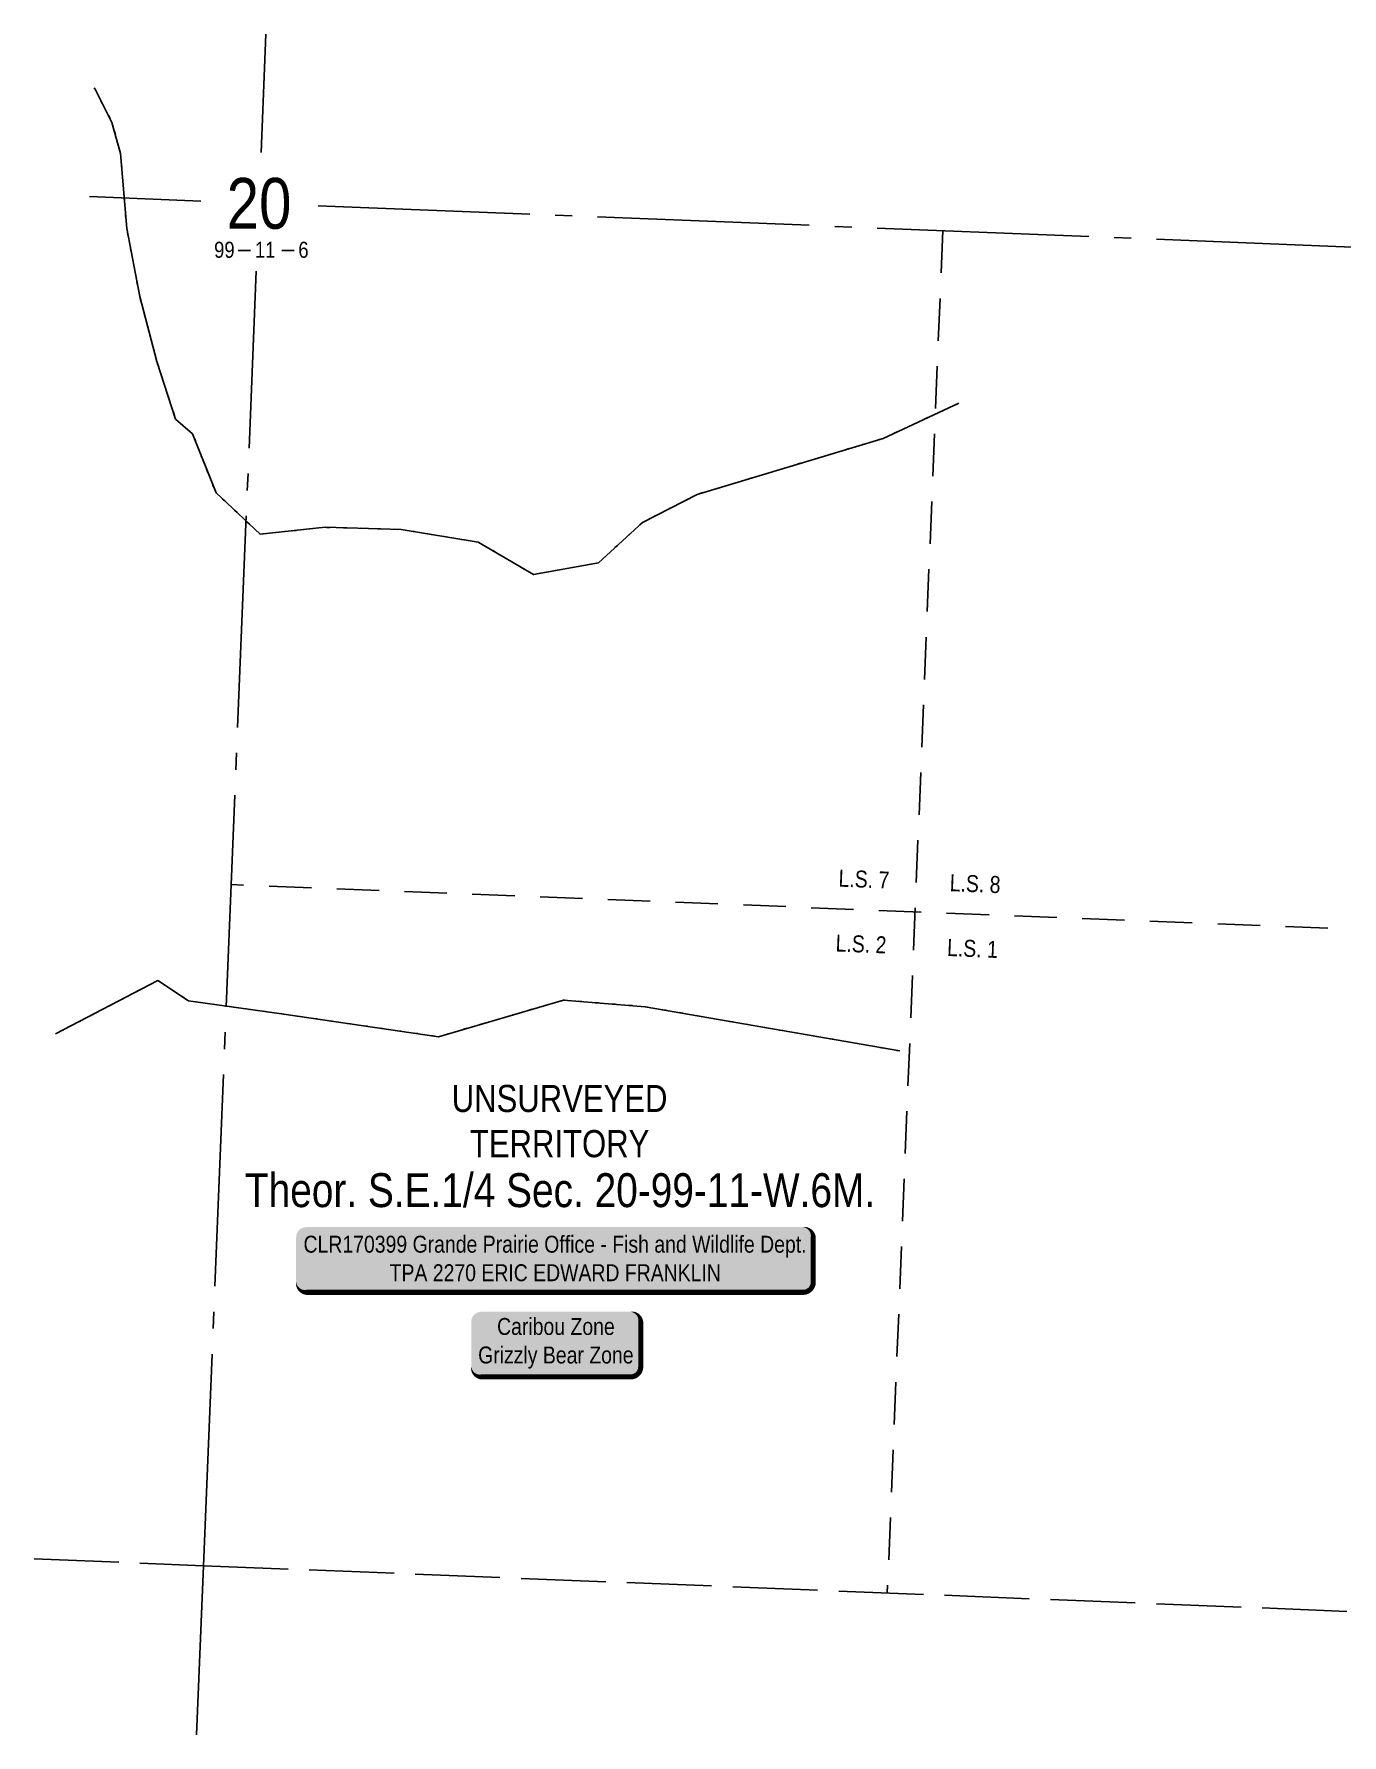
# Model space of a CAD drawing. Extents: x 334444 to 339182, y 6387110 to 6390597.
# Drawn here: x 334689 to 335460, y 6387317 to 6388321 of the extents above; entities that cross this region are included whole.
import ezdxf
from ezdxf.enums import TextEntityAlignment as Align

# ---------------------------------------------------------------- set-up
doc = ezdxf.new("R2010")
doc.units = 0
doc.header["$LTSCALE"] = 5
for name, pattern in [('foc-LSD', [8, 5, -3]), ('foc-QUARTERLINE', [33, 25, -3, 2, -3]), ('foc-UNSURVEYED', [12.5, 10, -2.5]), ('foc-WHEELTRACKS', [2, 0.4, -1.6])]:
    doc.linetypes.add(name, pattern=pattern)
for name, color, linetype in [('10', 1, 'Continuous'), ('9', 3, 'Continuous'), ('AS-WILDLIFE-BLOCK', 131, 'Continuous'), ('C-SYMBOL', 7, 'Continuous'), ('L-QSEC', 8, 'foc-QUARTERLINE'), ('L-SECLBL', 7, 'Continuous'), ('L-SECTION-LSD', 7, 'foc-LSD'), ('L-UNS-T', 3, 'Continuous'), ('L-USEC', 7, 'foc-UNSURVEYED'), ('T-WATER-P3', 160, 'foc-WHEELTRACKS')]:
    doc.layers.add(name, color=color, linetype=linetype)
doc.styles.add('100L', font='ARIALN.TTF', dxfattribs={"height": 11})
doc.styles.add('175L', font='ARIALN.TTF', dxfattribs={"height": 20})
doc.styles.add('80', font='ARIALN.TTF', dxfattribs={"height": 10})
doc.styles.add('80L', font='ARIALN.TTF', dxfattribs={"height": 10})
doc.styles.add('foc-LtypeFont', font='ARIALN.TTF', dxfattribs={"height": 7.35})
doc.styles.add('SIMPLEX', font='ARIALN.TTF')
doc.linetypes.add('foc-TOPO-flowdirection-NOLINE', pattern='A,0,[">",foc-LtypeFont,S=0.3,R=0,X=0,Y=-0.945],-20,[">",foc-LtypeFont,S=0.3,R=0,X=0,Y=-0.945],0', length=20)

# ---------------------------------------------------------------- blocks, each defined once
blk = doc.blocks.new('*U602')
h = blk.add_hatch(color=255)
edge = h.paths.add_edge_path()
edge.add_line((-146.5, -20), (146.5, -20))
edge.add_arc((146.5, -14), 6, 270, 360)
edge.add_line((152.5, -14), (152.5, 12.5))
edge.add_arc((146.5, 12.5), 6, 0, 90)
edge.add_line((146.5, 18.5), (-146.5, 18.5))
edge.add_arc((-146.5, 12.5), 6, 90, 180)
edge.add_line((-152.5, 12.5), (-152.5, -14))
edge.add_arc((-146.5, -14), 6, 180, 270)
at = {"color": 44, "flags": 128}
blk.add_lwpolyline([(-146.5, -20, 3, 3, 0), (146.5, -20, 3, 3, 0.414214), (152.5, -14, 3, 3, 0), (152.5, 12.5, 3, 0, 0.414214), (146.5, 18.5, 0, 0, 0), (-146.5, 18.5, 0, 0, 0.414214), (-152.5, 12.5, 0, 0, 0), (-152.5, -14, 0, 3, 0.414214)], format="xyseb", close=True, dxfattribs=at)
at = {"color": 44, "style": '80'}
blk.add_attdef('ENTER_TEXT_001', (-36, -5), '', height=10, dxfattribs=at)
blk = doc.blocks.new('L-SECLBL')
at = {"layer": '9', "color": 7}
for p, q in [((-5.1, -27.8), (-12.3, -27.8)), ((20.7, -27.8), (13.5, -27.8))]:
    blk.add_line(p, q, dxfattribs=at)
at = {"layer": '10', "color": 2, "style": 'SIMPLEX'}
blk.add_attdef('SEC', text='', height=30, dxfattribs=at).set_placement((0, 0), align=Align.MIDDLE)
at = {"layer": '10', "color": 5, "style": '80L'}
blk.add_attdef('TWP', text='', height=9.5, dxfattribs=at).set_placement((-14.4, -27.4), align=Align.MIDDLE_RIGHT)
blk.add_attdef('RGE', text='', height=9.5, dxfattribs=at).set_placement((3.6, -27.4), align=Align.MIDDLE_CENTER)
blk.add_attdef('MER', text='', height=9.5, dxfattribs=at).set_placement((23.2, -27.4), align=Align.MIDDLE_LEFT)
blk = doc.blocks.new('*U591')
h = blk.add_hatch(color=255)
edge = h.paths.add_edge_path()
edge.add_line((-44, -20), (44, -20))
edge.add_arc((44, -14), 6, 270, 360)
edge.add_line((50, -14), (50, 12.5))
edge.add_arc((44, 12.5), 6, 0, 90)
edge.add_line((44, 18.5), (-44, 18.5))
edge.add_arc((-44, 12.5), 6, 90, 180)
edge.add_line((-50, 12.5), (-50, -14))
edge.add_arc((-44, -14), 6, 180, 270)
at = {"color": 131, "flags": 128}
blk.add_lwpolyline([(-44, -20, 3, 3, 0), (44, -20, 3, 3, 0.414214), (50, -14, 3, 3, 0), (50, 12.5, 3, 0, 0.414214), (44, 18.5, 0, 0, 0), (-44, 18.5, 0, 0, 0.414214), (-50, 12.5, 0, 0, 0), (-50, -14, 0, 3, 0.414214)], format="xyseb", close=True, dxfattribs=at)
at = {"color": 131, "style": '80'}
blk.add_attdef('ENTER_TEXT_001', (-36, -5), '', height=10, dxfattribs=at)

msp = doc.modelspace()

# ---------------------------------------------------------------- linework, layer by layer
at = {"layer": 'L-QSEC'}
for p, q in [((334822.502, 6388250.986), (334825.355, 6388320.936)), ((334721.359, 6388225.008), (334786.872, 6388222.389)), ((334856.085, 6388219.622), (335627.867, 6388188.771)), ((334788.486, 6387417.083), (334819.649, 6388181.06)), ((334784.412, 6387317.172), (334788.486, 6387417.083))]:
    msp.add_line(p, q, dxfattribs=at)
at = {"layer": 'L-SECTION-LSD'}
for p, q in [((335224.573, 6388204.893), (335191.866, 6387400.957)), ((335611.556, 6387786.801), (334804.883, 6387819.048))]:
    msp.add_line(p, q, dxfattribs=at)
at = {"layer": 'L-USEC'}
for p, q in [((334688.566, 6387421.077), (334788.486, 6387417.083)), ((334788.486, 6387417.083), (335595.245, 6387384.831))]:
    msp.add_line(p, q, dxfattribs=at)
at = {"layer": 'T-WATER-P3', "flags": 128}
for points in [[(335233.97, 6388103.054), (335189.425, 6388082.335), (335079.665, 6388049.2), (335047.422, 6388032.683), (335021.447, 6388008.958), (334983.182, 6388001.986), (334950.603, 6388021.095), (334905.119, 6388028.572), (334860.225, 6388029.846), (334821.91, 6388025.769), (334795.909, 6388050.212), (334782.048, 6388084.985), (334772.048, 6388093.705), (334760.984, 6388127.778), (334750.974, 6388165.993), (334743.222, 6388206.166), (334739.647, 6388250.351), (334734.519, 6388268.793), (334724.54, 6388288.304), (334723.977, 6388289.197)], [(335199.267, 6387720.842), (335048.979, 6387746.959), (335000.815, 6387750.82), (334927.146, 6387729.256), (334835.889, 6387742.583), (334779.708, 6387750.376), (334761.577, 6387762.386), (334701.204, 6387730.909)]]:
    msp.add_lwpolyline(points, dxfattribs=at)
at = {"layer": 'T-WATER-P3', "linetype": 'foc-TOPO-flowdirection-NOLINE', "flags": 128}
for points in [[(335233.97, 6388103.054), (335189.425, 6388082.335), (335079.665, 6388049.2), (335047.422, 6388032.683), (335021.447, 6388008.958), (334983.182, 6388001.986), (334950.603, 6388021.095), (334905.119, 6388028.572), (334860.225, 6388029.846), (334821.91, 6388025.769), (334795.909, 6388050.212), (334782.048, 6388084.985), (334772.048, 6388093.705), (334760.984, 6388127.778), (334750.974, 6388165.993), (334743.222, 6388206.166), (334739.647, 6388250.351), (334734.519, 6388268.793), (334724.54, 6388288.304), (334723.977, 6388289.197)], [(335199.267, 6387720.842), (335048.979, 6387746.959), (335000.815, 6387750.82), (334927.146, 6387729.256), (334835.889, 6387742.583), (334779.708, 6387750.376), (334761.577, 6387762.386), (334701.204, 6387730.909)]]:
    msp.add_lwpolyline(points, dxfattribs=at)

# ---------------------------------------------------------------- block references
at = {"layer": 'AS-WILDLIFE-BLOCK'}
ref = msp.add_blockref('*U591', (334996.422, 6387548.447), dxfattribs=dict(at, xscale=0.99979, yscale=0.99979, zscale=0.99979))
ref.add_attrib('ENTER_TEXT_001', 'Caribou Zone', (334961.703, 6387553.25), dxfattribs={"layer": '0', "color": 131, "height": 9.9979, "style": '80'})
ref.add_attrib('ENTER_TEXT_002', 'Grizzly Bear Zone', (334950.521, 6387536.409), dxfattribs={"layer": '0', "color": 131, "height": 9.9979, "style": '80'})
at = {"layer": 'C-SYMBOL', "color": 3}
ref = msp.add_blockref('*U602', (334995.673, 6387598.373), dxfattribs=at)
ref.add_attrib('ENTER_TEXT_001', 'CLR170399 Grande Prairie Office - Fish and Wildlife Dept.', (334847.528, 6387601.792), dxfattribs={"layer": '0', "color": 44, "height": 10, "style": '80'})
ref.add_attrib('ENTER_TEXT_002', 'TPA 2270 ERIC EDWARD FRANKLIN', (334898.309, 6387584.948), dxfattribs={"layer": '0', "color": 44, "height": 10, "style": '80'})
at = {"layer": 'L-SECLBL', "xscale": 0.99979, "yscale": 0.99979, "zscale": 0.99979}
msp.add_blockref('L-SECLBL', (334821.279, 6388221.014), dxfattribs=at).add_auto_attribs({'SEC': '20', 'TWP': '99', 'RGE': '11', 'MER': '6'})

# ---------------------------------------------------------------- texts
at = {"layer": 'C-SYMBOL', "color": 3, "style": '175L'}
msp.add_text('Theor. S.E.1/4 Sec. 20-99-11-W.6M.', height=19.9958, dxfattribs=at).set_placement((334998.81, 6387622.685), align=Align.BOTTOM_CENTER)
at = {"layer": 'L-UNS-T', "color": 3, "insert": (334998.559, 6387679.349), "char_height": 15.99664, "attachment_point": 5, "style": '80L'}
msp.add_mtext_dynamic_manual_height_columns('UNSURVEYED TERRITORY', width=126.3872, gutter_width=47.49, heights=[0], dxfattribs=at)

# ---------------------------------------------------------------- next in the draw order: texts
at = {"layer": 'L-SECTION-LSD', "char_height": 9.9979, "attachment_point": 1, "rotation": 357.670231, "style": '100L', "bg_fill": 3, "box_fill_scale": 1.5, "bg_fill_color": 256, "bg_fill_transparency": 0}
for s, width, insert in [('\\pi2.30563;L.S. 7', 30.87398, (335161.041, 6387827.895)), ('L.S. 8', 30.39476, (335228.93, 6387825.133)), ('\\pi2.14001;L.S. 2', 30.64698, (335159.485, 6387789.65)), ('L.S. 1', 29.98489, (335227.374, 6387786.888))]:
    msp.add_mtext_dynamic_manual_height_columns(s, width=width, gutter_width=54.988, heights=[0], dxfattribs=dict(at, insert=insert))

doc.saveas('drawing.dxf')
